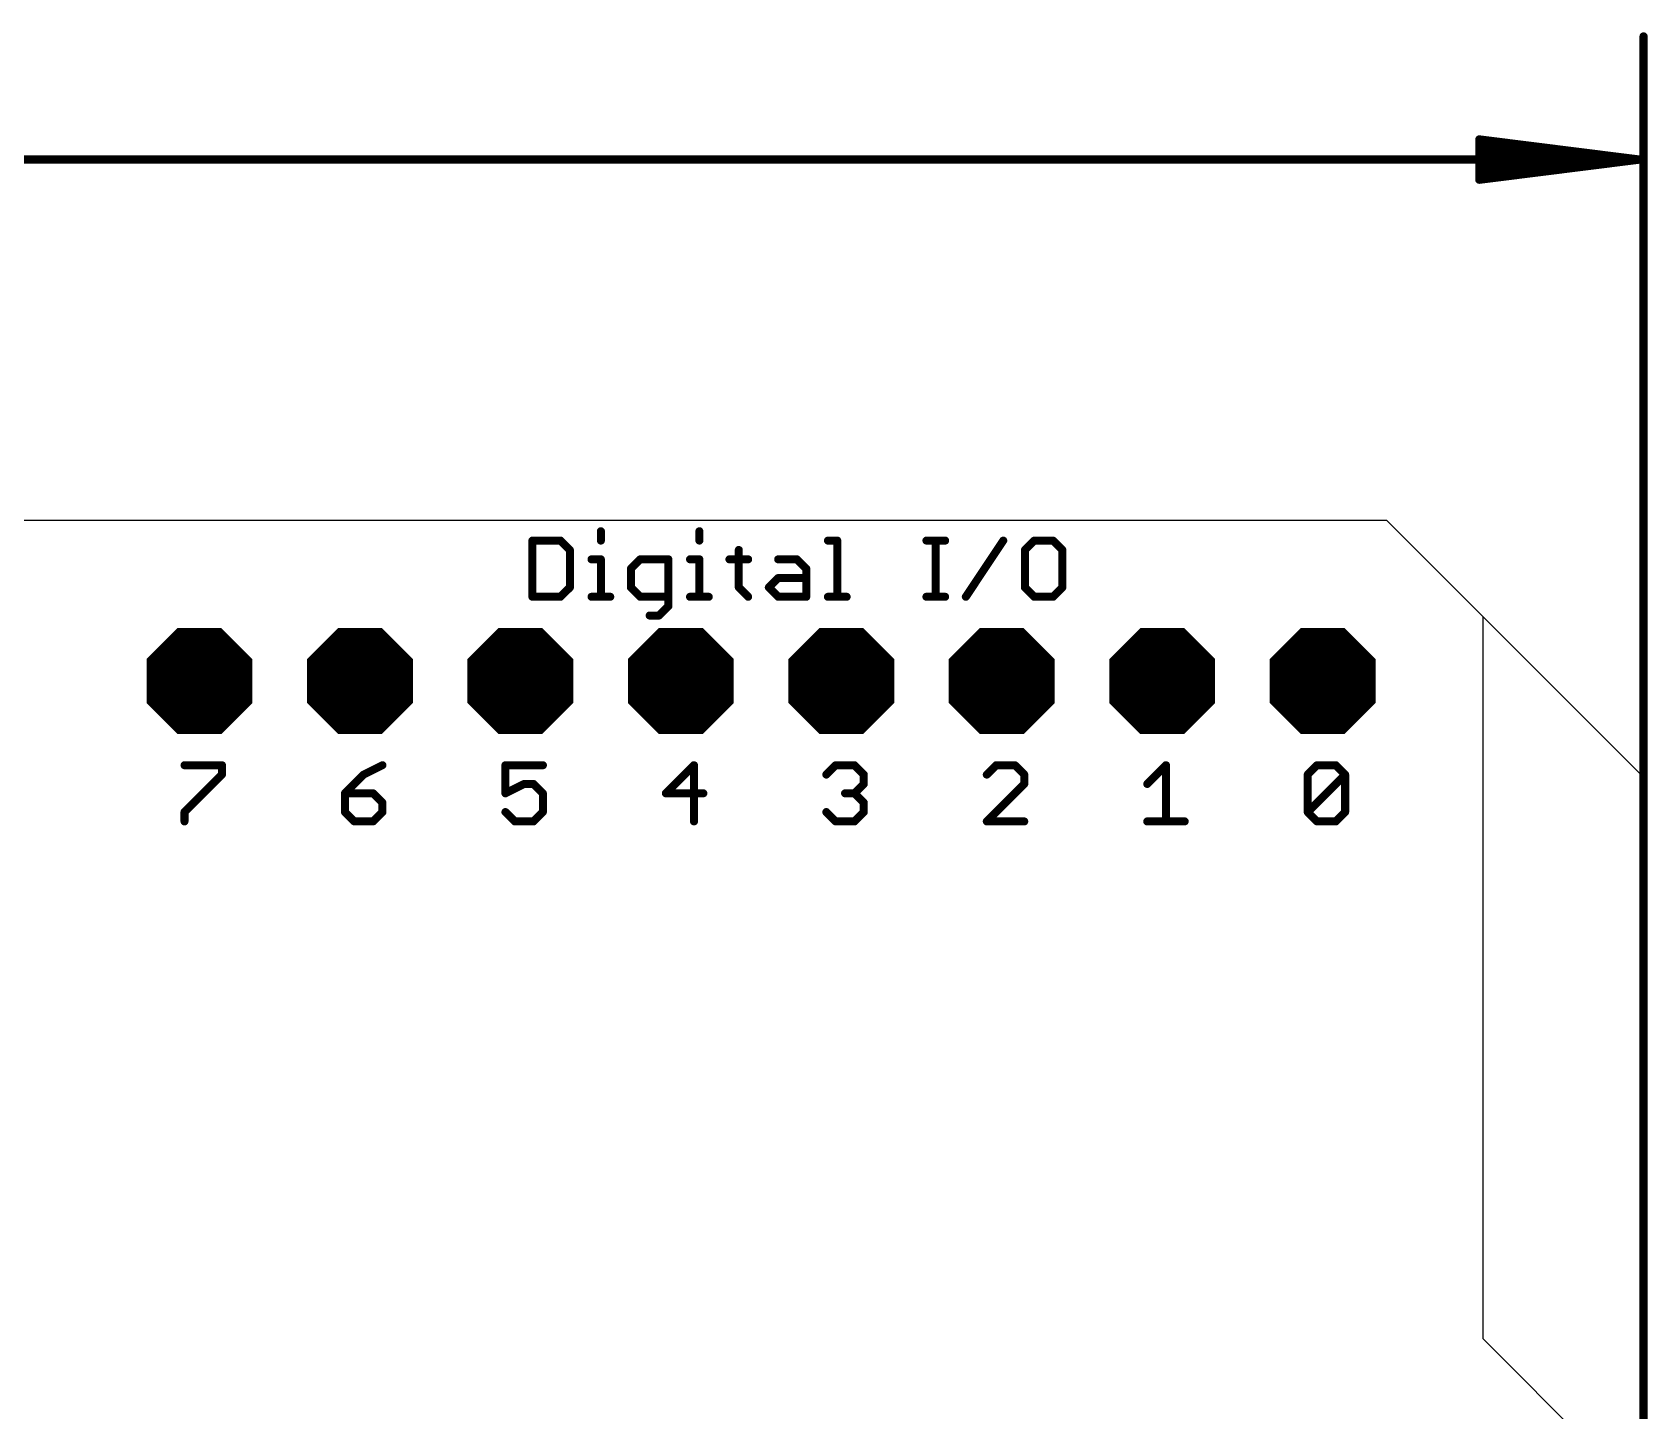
# Model space of a CAD drawing. Extents: x -18.7 to 68.6, y -5.3 to 63.6.
# Drawn here: x 43.07 to 68.64, y 39.25 to 61.07 of the extents above; entities that cross this region are included whole.
import ezdxf

# ---------------------------------------------------------------- set-up
doc = ezdxf.new("R2010")
doc.units = 0
for name, color, linetype in [('17', 110, 'CONTINUOUS'), ('20', 53, 'CONTINUOUS'), ('21', 40, 'CONTINUOUS'), ('22', 4, 'CONTINUOUS'), ('47', 253, 'CONTINUOUS')]:
    doc.layers.add(name, color=color, linetype=linetype)

# ---------------------------------------------------------------- blocks, each defined once
blk = doc.blocks.new('OCTAGONP')
at = {"const_width": 0.5}
blk.add_lwpolyline([(-0.25, -0.1036), (-0.25, 0.1036), (-0.1036, 0.25), (0.1036, 0.25), (0.25, 0.1036), (0.25, -0.1036), (0.1036, -0.25), (-0.1036, -0.25), (-0.25, -0.1036), (-0.25, 0.1036)], dxfattribs=at)

msp = doc.modelspace()

# ---------------------------------------------------------------- linework, layer by layer
at = {"layer": '20'}
for p, q in [((64.516, 53.34), (0, 53.34)), ((68.58, 49.276), (64.516, 53.34)), ((68.58, 5.08), (68.58, 49.276))]:
    msp.add_line(p, q, dxfattribs=at)
at = {"layer": '21', "const_width": 0.127}
for points in [[(52.0743, 53.1716), (52.0743, 53.0233)], [(53.6335, 53.1716), (53.6335, 53.0233)], [(50.9905, 53.0233), (50.9905, 52.1335)], [(51.4354, 53.0233), (50.9905, 53.0233)], [(51.5837, 52.875), (51.4354, 53.0233)], [(51.5837, 52.2818), (51.5837, 52.875)], [(54.2572, 52.875), (54.2572, 52.2818)], [(55.6681, 53.0233), (55.8164, 53.0233)], [(55.8164, 53.0233), (55.8164, 52.1335)], [(57.2273, 53.0233), (57.5239, 53.0233)], [(57.3756, 52.1335), (57.3756, 53.0233)], [(57.851, 52.1335), (58.4441, 53.0233)], [(58.9348, 53.0233), (58.7865, 52.875)], [(58.7865, 52.875), (58.7865, 52.2818)], [(59.2314, 53.0233), (58.9348, 53.0233)], [(59.3797, 52.875), (59.2314, 53.0233)], [(59.3797, 52.2818), (59.3797, 52.875)], [(51.926, 52.7267), (52.0743, 52.7267)], [(52.0743, 52.7267), (52.0743, 52.1335)], [(52.698, 52.7267), (52.5497, 52.5784)], [(53.1429, 52.7267), (52.698, 52.7267)], [(53.1429, 51.9852), (53.1429, 52.7267)], [(53.4852, 52.7267), (53.6335, 52.7267)], [(53.6335, 52.7267), (53.6335, 52.1335)], [(54.1089, 52.7267), (54.4055, 52.7267)], [(54.8809, 52.7267), (55.1775, 52.7267)], [(55.1775, 52.7267), (55.3257, 52.5784)], [(52.5497, 52.5784), (52.5497, 52.2818)], [(54.7326, 52.2818), (54.8809, 52.4301)], [(54.8809, 52.4301), (55.3257, 52.4301)], [(55.3257, 52.5784), (55.3257, 52.1335)], [(50.9905, 52.1335), (51.4354, 52.1335)], [(51.4354, 52.1335), (51.5837, 52.2818)], [(51.926, 52.1335), (52.2226, 52.1335)], [(52.5497, 52.2818), (52.698, 52.1335)], [(52.698, 52.1335), (53.1429, 52.1335)], [(53.4852, 52.1335), (53.7818, 52.1335)], [(54.2572, 52.2818), (54.4055, 52.1335)], [(54.8809, 52.1335), (54.7326, 52.2818)], [(55.3257, 52.1335), (54.8809, 52.1335)], [(55.6681, 52.1335), (55.9647, 52.1335)], [(57.2273, 52.1335), (57.5239, 52.1335)], [(58.7865, 52.2818), (58.9348, 52.1335)], [(58.9348, 52.1335), (59.2314, 52.1335)], [(59.2314, 52.1335), (59.3797, 52.2818)], [(52.9946, 51.8369), (53.1429, 51.9852)], [(52.8463, 51.8369), (52.9946, 51.8369)], [(45.483, 49.4673), (46.0762, 49.4673)], [(46.0762, 49.319), (45.483, 48.7258)], [(46.0762, 49.4673), (46.0762, 49.319)], [(48.3196, 49.319), (48.023, 49.0224)], [(48.6162, 49.4673), (48.3196, 49.319)], [(51.1562, 49.4673), (50.563, 49.4673)], [(50.563, 49.4673), (50.563, 49.0224)], [(53.5479, 49.4673), (53.103, 49.0224)], [(53.5479, 48.5775), (53.5479, 49.4673)], [(55.643, 49.319), (55.7913, 49.4673)], [(55.7913, 49.4673), (56.0879, 49.4673)], [(56.0879, 49.4673), (56.2362, 49.319)], [(56.2362, 49.319), (56.2362, 49.1707)], [(58.3313, 49.4673), (58.183, 49.319)], [(58.6279, 49.4673), (58.3313, 49.4673)], [(58.7762, 49.319), (58.6279, 49.4673)], [(58.7762, 49.1707), (58.7762, 49.319)], [(60.723, 49.1707), (61.0196, 49.4673)], [(61.0196, 49.4673), (61.0196, 48.5775)], [(63.263, 49.319), (63.4113, 49.4673)], [(63.263, 48.7258), (63.263, 49.319)], [(63.263, 48.7258), (63.8562, 49.319)], [(63.4113, 49.4673), (63.7079, 49.4673)], [(63.7079, 49.4673), (63.8562, 49.319)], [(63.8562, 49.319), (63.8562, 48.7258)], [(50.563, 49.0224), (50.8596, 49.1707)], [(50.8596, 49.1707), (51.0079, 49.1707)], [(51.0079, 49.1707), (51.1562, 49.0224)], [(56.2362, 49.1707), (56.0879, 49.0224)], [(58.183, 48.5775), (58.7762, 49.1707)], [(48.023, 49.0224), (48.023, 48.7258)], [(48.4679, 49.0224), (48.023, 49.0224)], [(48.6162, 48.8741), (48.4679, 49.0224)], [(48.6162, 48.7258), (48.6162, 48.8741)], [(51.1562, 49.0224), (51.1562, 48.7258)], [(53.103, 49.0224), (53.6962, 49.0224)], [(56.0879, 49.0224), (55.9396, 49.0224)], [(56.0879, 49.0224), (56.2362, 48.8741)], [(56.2362, 48.8741), (56.2362, 48.7258)], [(45.483, 48.7258), (45.483, 48.5775)], [(48.023, 48.7258), (48.1713, 48.5775)], [(48.1713, 48.5775), (48.4679, 48.5775)], [(48.4679, 48.5775), (48.6162, 48.7258)], [(50.7113, 48.5775), (50.563, 48.7258)], [(51.0079, 48.5775), (50.7113, 48.5775)], [(51.1562, 48.7258), (51.0079, 48.5775)], [(55.7913, 48.5775), (55.643, 48.7258)], [(56.0879, 48.5775), (55.7913, 48.5775)], [(56.2362, 48.7258), (56.0879, 48.5775)], [(58.7762, 48.5775), (58.183, 48.5775)], [(60.723, 48.5775), (61.3162, 48.5775)], [(63.4113, 48.5775), (63.263, 48.7258)], [(63.7079, 48.5775), (63.4113, 48.5775)], [(63.8562, 48.7258), (63.7079, 48.5775)]]:
    msp.add_lwpolyline(points, dxfattribs=at)
at = {"layer": '21', "const_width": 0.0635}
for points in [[(52.1061, 53.1716, 1), (52.0426, 53.1716)], [(53.6653, 53.1716, 1), (53.6018, 53.1716)], [(51.0223, 53.0233, 1), (50.9588, 53.0233)], [(50.9905, 53.055, 1), (50.9905, 52.9915)], [(51.4578, 53.0457, 1), (51.4129, 53.0008)], [(51.4354, 52.9915, 1), (51.4354, 53.055)], [(51.6154, 52.875, 1), (51.5519, 52.875)], [(52.0426, 53.0233, 1), (52.1061, 53.0233)], [(53.6018, 53.0233, 1), (53.6653, 53.0233)], [(54.2889, 52.875, 1), (54.2254, 52.875)], [(55.6681, 53.055, 1), (55.6681, 52.9915)], [(55.8481, 53.0233, 1), (55.7846, 53.0233)], [(55.8164, 52.9915, 1), (55.8164, 53.055)], [(57.2273, 53.055, 1), (57.2273, 52.9915)], [(57.4073, 53.0233, 1), (57.3438, 53.0233)], [(57.5239, 52.9915, 1), (57.5239, 53.055)], [(58.4706, 53.0056, 1), (58.4177, 53.0409)], [(58.8182, 52.875, 1), (58.7547, 52.875)], [(58.9348, 53.055, 1), (58.9348, 52.9915)], [(58.9572, 53.0008, 1), (58.9123, 53.0457)], [(59.2538, 53.0457, 1), (59.2089, 53.0008)], [(59.2314, 52.9915, 1), (59.2314, 53.055)], [(59.4114, 52.875, 1), (59.3479, 52.875)], [(51.5612, 52.8525, 1), (51.6061, 52.8974)], [(51.926, 52.7584, 1), (51.926, 52.6949)], [(52.1061, 52.7267, 1), (52.0426, 52.7267)], [(52.0743, 52.6949, 1), (52.0743, 52.7584)], [(52.698, 52.7584, 1), (52.698, 52.6949)], [(52.7204, 52.7042, 1), (52.6755, 52.7491)], [(53.1746, 52.7267, 1), (53.1111, 52.7267)], [(53.1429, 52.6949, 1), (53.1429, 52.7584)], [(53.4852, 52.7584, 1), (53.4852, 52.6949)], [(53.6653, 52.7267, 1), (53.6018, 52.7267)], [(53.6335, 52.6949, 1), (53.6335, 52.7584)], [(54.1089, 52.7584, 1), (54.1089, 52.6949)], [(54.4055, 52.6949, 1), (54.4055, 52.7584)], [(54.8809, 52.7584, 1), (54.8809, 52.6949)], [(55.1999, 52.7491, 1), (55.155, 52.7042)], [(55.1775, 52.6949, 1), (55.1775, 52.7584)], [(58.764, 52.8974, 1), (58.8089, 52.8525)], [(59.3572, 52.8525, 1), (59.4021, 52.8974)], [(52.5814, 52.5784, 1), (52.5179, 52.5784)], [(52.5272, 52.6008, 1), (52.5721, 52.5559)], [(54.8809, 52.4618, 1), (54.8809, 52.3983)], [(54.9033, 52.4076, 1), (54.8584, 52.4525)], [(55.3575, 52.5784, 1), (55.294, 52.5784)], [(55.3033, 52.5559, 1), (55.3482, 52.6008)], [(55.3257, 52.3983, 1), (55.3257, 52.4618)], [(50.9905, 52.1653, 1), (50.9905, 52.1018)], [(51.4129, 52.156, 1), (51.4578, 52.111)], [(51.4354, 52.1018, 1), (51.4354, 52.1653)], [(51.5519, 52.2818, 1), (51.6154, 52.2818)], [(51.6061, 52.2593, 1), (51.5612, 52.3042)], [(51.926, 52.1653, 1), (51.926, 52.1018)], [(52.2226, 52.1018, 1), (52.2226, 52.1653)], [(52.5179, 52.2818, 1), (52.5814, 52.2818)], [(52.5721, 52.3042, 1), (52.5272, 52.2593)], [(52.698, 52.1653, 1), (52.698, 52.1018)], [(52.6755, 52.111, 1), (52.7204, 52.156)], [(53.1429, 52.1018, 1), (53.1429, 52.1653)], [(53.4852, 52.1653, 1), (53.4852, 52.1018)], [(53.7818, 52.1018, 1), (53.7818, 52.1653)], [(54.2254, 52.2818, 1), (54.2889, 52.2818)], [(54.2796, 52.3042, 1), (54.2347, 52.2593)], [(54.383, 52.111, 1), (54.4279, 52.156)], [(54.755, 52.3042, 1), (54.7101, 52.2593)], [(54.7101, 52.3042, 1), (54.755, 52.2593)], [(54.8809, 52.1653, 1), (54.8809, 52.1018)], [(54.8584, 52.111, 1), (54.9033, 52.156)], [(55.3257, 52.1018, 1), (55.3257, 52.1653)], [(55.6681, 52.1653, 1), (55.6681, 52.1018)], [(55.9647, 52.1018, 1), (55.9647, 52.1653)], [(57.2273, 52.1653, 1), (57.2273, 52.1018)], [(57.5239, 52.1018, 1), (57.5239, 52.1653)], [(57.8245, 52.1511, 1), (57.8774, 52.1159)], [(58.7547, 52.2818, 1), (58.8182, 52.2818)], [(58.8089, 52.3042, 1), (58.764, 52.2593)], [(58.9348, 52.1653, 1), (58.9348, 52.1018)], [(58.9123, 52.111, 1), (58.9572, 52.156)], [(59.2089, 52.156, 1), (59.2538, 52.111)], [(59.2314, 52.1018, 1), (59.2314, 52.1653)], [(59.3479, 52.2818, 1), (59.4114, 52.2818)], [(59.4021, 52.2593, 1), (59.3572, 52.3042)], [(50.9588, 52.1335, 1), (51.0223, 52.1335)], [(52.0426, 52.1335, 1), (52.1061, 52.1335)], [(53.1111, 51.9852, 1), (53.1746, 51.9852)], [(53.1653, 51.9628, 1), (53.1204, 52.0077)], [(53.6018, 52.1335, 1), (53.6653, 52.1335)], [(55.294, 52.1335, 1), (55.3575, 52.1335)], [(55.7846, 52.1335, 1), (55.8481, 52.1335)], [(57.3438, 52.1335, 1), (57.4073, 52.1335)], [(52.8463, 51.8687, 1), (52.8463, 51.8052)], [(52.9721, 51.8594, 1), (53.017, 51.8145)], [(52.9946, 51.8052, 1), (52.9946, 51.8687)], [(45.483, 49.499, 1), (45.483, 49.4355)], [(46.1079, 49.4673, 1), (46.0444, 49.4673)], [(46.0986, 49.2965, 1), (46.0537, 49.3414)], [(46.0762, 49.4355, 1), (46.0762, 49.499)], [(48.3054, 49.3474, 1), (48.3338, 49.2906)], [(48.342, 49.2965, 1), (48.2971, 49.3414)], [(48.6304, 49.4389, 1), (48.602, 49.4957)], [(50.5947, 49.4673, 1), (50.5312, 49.4673)], [(50.563, 49.499, 1), (50.563, 49.4355)], [(51.1562, 49.4355, 1), (51.1562, 49.499)], [(53.5796, 49.4673, 1), (53.5161, 49.4673)], [(53.5703, 49.4448, 1), (53.5254, 49.4897)], [(55.6205, 49.3414, 1), (55.6654, 49.2965)], [(55.7913, 49.499, 1), (55.7913, 49.4355)], [(55.8137, 49.4448, 1), (55.7688, 49.4897)], [(56.1103, 49.4897, 1), (56.0654, 49.4448)], [(56.0879, 49.4355, 1), (56.0879, 49.499)], [(56.2679, 49.319, 1), (56.2044, 49.319)], [(56.2137, 49.2965, 1), (56.2586, 49.3414)], [(58.1605, 49.3414, 1), (58.2054, 49.2965)], [(58.3313, 49.499, 1), (58.3313, 49.4355)], [(58.3537, 49.4448, 1), (58.3088, 49.4897)], [(58.6503, 49.4897, 1), (58.6054, 49.4448)], [(58.6279, 49.4355, 1), (58.6279, 49.499)], [(58.8079, 49.319, 1), (58.7444, 49.319)], [(58.7537, 49.2965, 1), (58.7986, 49.3414)], [(61.0513, 49.4673, 1), (60.9878, 49.4673)], [(61.042, 49.4448, 1), (60.9971, 49.4897)], [(63.2947, 49.319, 1), (63.2312, 49.319)], [(63.2405, 49.3414, 1), (63.2854, 49.2965)], [(63.4113, 49.499, 1), (63.4113, 49.4355)], [(63.4337, 49.4448, 1), (63.3888, 49.4897)], [(63.7303, 49.4897, 1), (63.6854, 49.4448)], [(63.7079, 49.4355, 1), (63.7079, 49.499)], [(63.8879, 49.319, 1), (63.8244, 49.319)], [(63.8786, 49.2965, 1), (63.8337, 49.3414)], [(63.8337, 49.2965, 1), (63.8786, 49.3414)], [(46.0444, 49.319, 1), (46.1079, 49.319)], [(50.8596, 49.2024, 1), (50.8596, 49.1389)], [(50.8738, 49.1423, 1), (50.8454, 49.1991)], [(51.0303, 49.1931, 1), (50.9854, 49.1482)], [(51.0079, 49.1389, 1), (51.0079, 49.2024)], [(56.2044, 49.1707, 1), (56.2679, 49.1707)], [(56.2586, 49.1482, 1), (56.2137, 49.1931)], [(58.7444, 49.1707, 1), (58.8079, 49.1707)], [(58.7986, 49.1482, 1), (58.7537, 49.1931)], [(60.7005, 49.1931, 1), (60.7454, 49.1482)], [(48.0547, 49.0224, 1), (47.9912, 49.0224)], [(48.023, 49.0541, 1), (48.023, 48.9906)], [(48.0005, 49.0448, 1), (48.0454, 48.9999)], [(48.4903, 49.0448, 1), (48.4454, 48.9999)], [(48.4679, 48.9906, 1), (48.4679, 49.0541)], [(48.6479, 48.8741, 1), (48.5844, 48.8741)], [(48.5937, 48.8516, 1), (48.6386, 48.8965)], [(50.5312, 49.0224, 1), (50.5947, 49.0224)], [(50.5488, 49.0508, 1), (50.5772, 48.994)], [(51.1879, 49.0224, 1), (51.1244, 49.0224)], [(51.1337, 48.9999, 1), (51.1786, 49.0448)], [(53.103, 49.0541, 1), (53.103, 48.9906)], [(53.0805, 49.0448, 1), (53.1254, 48.9999)], [(53.6962, 48.9906, 1), (53.6962, 49.0541)], [(55.9396, 49.0541, 1), (55.9396, 48.9906)], [(56.1103, 49.0448, 1), (56.0654, 48.9999)], [(56.0654, 49.0448, 1), (56.1103, 48.9999)], [(56.0879, 48.9906, 1), (56.0879, 49.0541)], [(56.2679, 48.8741, 1), (56.2044, 48.8741)], [(56.2137, 48.8516, 1), (56.2586, 48.8965)], [(45.5147, 48.7258, 1), (45.4512, 48.7258)], [(45.4512, 48.5775, 1), (45.5147, 48.5775)], [(45.4605, 48.7482, 1), (45.5054, 48.7033)], [(47.9912, 48.7258, 1), (48.0547, 48.7258)], [(48.0454, 48.7482, 1), (48.0005, 48.7033)], [(48.1713, 48.6093, 1), (48.1713, 48.5457)], [(48.1488, 48.555, 1), (48.1937, 48.6)], [(48.4454, 48.6, 1), (48.4903, 48.555)], [(48.4679, 48.5457, 1), (48.4679, 48.6093)], [(48.5844, 48.7258, 1), (48.6479, 48.7258)], [(48.6386, 48.7033, 1), (48.5937, 48.7482)], [(50.5854, 48.7482, 1), (50.5405, 48.7033)], [(50.7113, 48.6093, 1), (50.7113, 48.5457)], [(50.6888, 48.555, 1), (50.7337, 48.6)], [(50.9854, 48.6, 1), (51.0303, 48.555)], [(51.0079, 48.5457, 1), (51.0079, 48.6093)], [(51.1244, 48.7258, 1), (51.1879, 48.7258)], [(51.1786, 48.7033, 1), (51.1337, 48.7482)], [(53.5161, 48.5775, 1), (53.5796, 48.5775)], [(55.6654, 48.7482, 1), (55.6205, 48.7033)], [(55.7913, 48.6093, 1), (55.7913, 48.5457)], [(55.7688, 48.555, 1), (55.8137, 48.6)], [(56.0654, 48.6, 1), (56.1103, 48.555)], [(56.0879, 48.5457, 1), (56.0879, 48.6093)], [(56.2044, 48.7258, 1), (56.2679, 48.7258)], [(56.2586, 48.7033, 1), (56.2137, 48.7482)], [(58.1605, 48.6, 1), (58.2054, 48.555)], [(58.183, 48.6093, 1), (58.183, 48.5457)], [(58.7762, 48.5457, 1), (58.7762, 48.6093)], [(60.723, 48.6093, 1), (60.723, 48.5457)], [(60.9878, 48.5775, 1), (61.0513, 48.5775)], [(61.3162, 48.5457, 1), (61.3162, 48.6093)], [(63.2312, 48.7258, 1), (63.2947, 48.7258)], [(63.2854, 48.7482, 1), (63.2405, 48.7033)], [(63.2405, 48.7482, 1), (63.2854, 48.7033)], [(63.4113, 48.6093, 1), (63.4113, 48.5457)], [(63.3888, 48.555, 1), (63.4337, 48.6)], [(63.6854, 48.6, 1), (63.7303, 48.555)], [(63.7079, 48.5457, 1), (63.7079, 48.6093)], [(63.8244, 48.7258, 1), (63.8879, 48.7258)], [(63.8786, 48.7033, 1), (63.8337, 48.7482)]]:
    msp.add_lwpolyline(points, format="xyb", dxfattribs=at)
at = {"layer": '22'}
for p, q in [((64.516, 53.34), (0, 53.34)), ((66.04, 51.816), (64.516, 53.34)), ((66.04, 40.386), (66.04, 51.816)), ((68.58, 37.846), (66.04, 40.386))]:
    msp.add_line(p, q, dxfattribs=at)
at = {"layer": '47', "const_width": 0.13}
for points in [[(68.58, 19.939), (68.58, 61.005)], [(68.515, 59.055), (65.98, 59.3742)], [(65.98, 59.3742), (65.98, 58.7358)], [(68.515, 59.055), (65.98, 59.315)], [(0.192, 59.055), (68.515, 59.055)], [(68.515, 59.055), (65.98, 59.185)], [(65.98, 58.7358), (68.515, 59.055)], [(65.98, 58.925), (68.515, 59.055)], [(65.98, 58.795), (68.515, 59.055)]]:
    msp.add_lwpolyline(points, dxfattribs=at)
at = {"layer": '47', "const_width": 0.065}
for points in [[(68.6125, 61.005, 1), (68.5475, 61.005)], [(65.9841, 59.4065, 1), (65.9759, 59.342)], [(66.0125, 59.3742, 1), (65.9475, 59.3742)], [(65.9833, 59.3473, 1), (65.9767, 59.2827)], [(65.9817, 59.2175, 1), (65.9783, 59.1525)], [(68.5191, 59.0228, 1), (68.5109, 59.0872)], [(68.5109, 59.0228, 1), (68.5191, 59.0872)], [(68.5183, 59.0227, 1), (68.5117, 59.0873)], [(68.5117, 59.0227, 1), (68.5183, 59.0873)], [(68.5133, 59.0225, 1), (68.5167, 59.0875)], [(68.5167, 59.0225, 1), (68.5133, 59.0875)], [(68.515, 59.0225, 1), (68.515, 59.0875)], [(65.9783, 58.9575, 1), (65.9817, 58.8925)], [(65.9767, 58.8273, 1), (65.9833, 58.7627)], [(65.9759, 58.768, 1), (65.9841, 58.7035)], [(65.9475, 58.7358, 1), (66.0125, 58.7358)]]:
    msp.add_lwpolyline(points, format="xyb", dxfattribs=at)

# ---------------------------------------------------------------- block references
at = {"layer": '17', "xscale": 1.6764, "yscale": 1.6764}
for p in [(45.72, 50.8), (45.72, 50.8), (48.26, 50.8), (48.26, 50.8), (50.8, 50.8), (50.8, 50.8), (53.34, 50.8), (53.34, 50.8), (55.88, 50.8), (55.88, 50.8), (58.42, 50.8), (58.42, 50.8), (60.96, 50.8), (60.96, 50.8), (63.5, 50.8), (63.5, 50.8)]:
    msp.add_blockref('OCTAGONP', p, dxfattribs=at)

doc.saveas('drawing.dxf')
